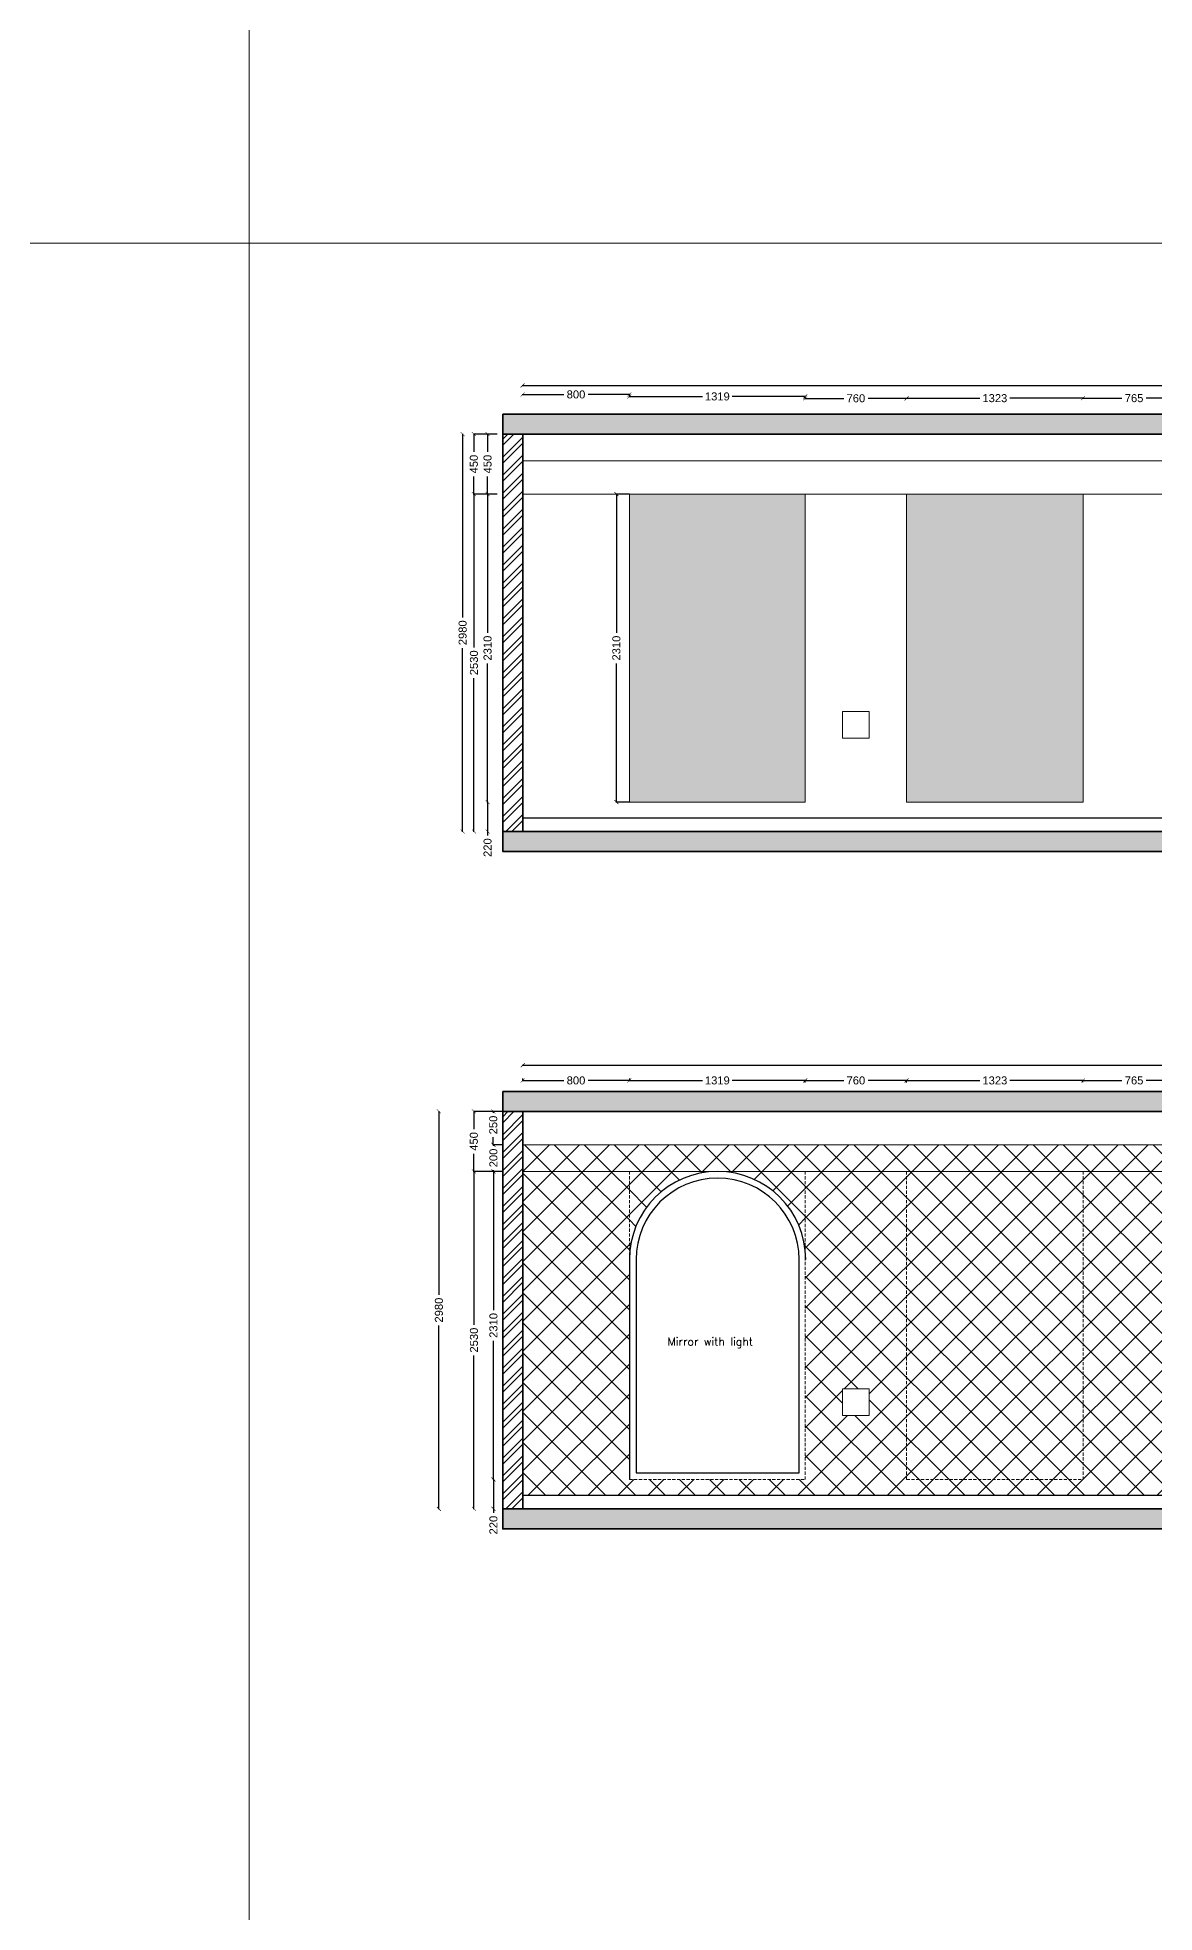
# Model space of a CAD drawing. Header units: millimetres. Extents: x 1464389 to 1998638, y -29162 to 256806.
# Drawn here: x 1592935 to 1601311, y 151543 to 165603 of the extents above; entities that cross this region are included whole.
import ezdxf

# ---------------------------------------------------------------- set-up
doc = ezdxf.new("R2010")
doc.units = ezdxf.units.MM
doc.header["$LTSCALE"] = 15
doc.header["$PDMODE"] = 35
doc.linetypes.add('HIDDEN', pattern=[9.525, 6.35, -3.175])
doc.layers.get('0').update_dxf_attribs({"lineweight": 5})
doc.layers.add('0_COVE_loop', color=30, linetype='Continuous')
doc.layers.add('LS_DR_Skirting', color=154, linetype='Continuous')
for name, color, linetype, lineweight in [('dimension', 1, 'Continuous', 25), ('false ceiling', 124, 'Continuous', 9), ('Hatch', 252, 'Continuous', 15), ('LS_DR_Door', 34, 'Continuous', 5), ('LS_DR_TEXT', 7, 'Continuous', 13), ('LS_DR_Wall', 5, 'Continuous', 35)]:
    doc.layers.add(name, color=color, linetype=linetype, lineweight=lineweight)
doc.layers.add('Furnitures', color=7, linetype='Continuous', lineweight=25, true_color=0x753b00)
doc.styles.add('ARIAL', font='arial.ttf')
doc.styles.add('ROMANS', font='romans.shx')
doc.dimstyles.new('SC-25', dxfattribs={"dimtxt": 60, "dimasz": 30, "dimexe": 0, "dimexo": 0, "dimgap": 25, "dimtad": 0, "dimdec": 0, "dimzin": 0, "dimdsep": 46, "dimtxsty": 'ARIAL', "dimblk": 'ARCHTICK', "dimcen": 0.09, "dimdle": 3, "dimclrd": 251, "dimclre": 251, "dimclrt": 1, "dimadec": 0, "dimazin": 0, "dimtfac": 1, "dimtdec": 0, "dimtofl": 0, "dimtmove": 0, "dimatfit": 2, "dimfxl": 100, "dimtolj": 1, "dimtzin": 0, "dimarcsym": 0})
pattern_1 = [(45, (360435.32, 316717.3), (-112.253202, 112.253202), []), (135, (360435.32, 316717.3), (-112.253202, -112.253202), [])]

# ---------------------------------------------------------------- blocks, each defined once
blk = doc.blocks.new('_ArchTick')
at = {"color": 0, "linetype": 'ByBlock', "const_width": 0.15}
blk.add_lwpolyline([(-0.5, -0.5), (0.5, 0.5)], dxfattribs=at)
blk = doc.blocks.new('*D1689')
at = {"color": 251, "lineweight": -2, "transparency": 16777216}
for p, q in [((1596208, 162182), (1596208, 161029)), ((1596382, 162179), (1596208, 162179)), ((1596208, 159646), (1596208, 160799))]:
    blk.add_line(p, q, dxfattribs=at)
at = {"layer": 'Defpoints', "color": 0, "transparency": 16777216}
for p in [(1596208, 162179), (1596382, 162179), (1596208, 159649)]:
    blk.add_point(p, dxfattribs=at)
at = {"color": 251, "lineweight": -2, "transparency": 16777216, "xscale": 30, "yscale": 30, "zscale": 30}
for p, rotation in [((1596208, 162179), 90), ((1596208, 159649), 270)]:
    blk.add_blockref('_ArchTick', p, dxfattribs=dict(at, rotation=rotation))
at = {"color": 1, "transparency": 16777216, "insert": (1596208, 160914), "char_height": 60, "attachment_point": 5, "rotation": 90, "style": 'ARIAL'}
blk.add_mtext('\\A1;2530', dxfattribs=at)
blk = doc.blocks.new('*D1690')
at = {"color": 251, "lineweight": -2, "transparency": 16777216}
for p, q in [((1596207, 162632), (1596207, 162497)), ((1596382, 162629), (1596207, 162629)), ((1596207, 162176), (1596207, 162312)), ((1596382, 162179), (1596207, 162179))]:
    blk.add_line(p, q, dxfattribs=at)
at = {"layer": 'Defpoints', "color": 0, "transparency": 16777216}
for p in [(1596207, 162629), (1596382, 162629), (1596382, 162179)]:
    blk.add_point(p, dxfattribs=at)
at = {"color": 251, "lineweight": -2, "transparency": 16777216, "xscale": 30, "yscale": 30, "zscale": 30}
for p, rotation in [((1596207, 162629), 90), ((1596207, 162179), 270)]:
    blk.add_blockref('_ArchTick', p, dxfattribs=dict(at, rotation=rotation))
at = {"color": 1, "transparency": 16777216, "insert": (1596207, 162404), "char_height": 60, "attachment_point": 5, "rotation": 90, "style": 'ARIAL'}
blk.add_mtext('\\A1;450', dxfattribs=at)
blk = doc.blocks.new('*D1691')
at = {"color": 251, "lineweight": -2, "transparency": 16777216}
for p, q in [((1596570, 162994), (1602973, 162994)), ((1609646, 162994), (1603243, 162994))]:
    blk.add_line(p, q, dxfattribs=at)
at = {"layer": 'Defpoints', "color": 0, "transparency": 16777216}
for p in [(1596573, 162994), (1609643, 162994), (1609643, 162994)]:
    blk.add_point(p, dxfattribs=at)
at = {"color": 251, "lineweight": -2, "transparency": 16777216, "xscale": 30, "yscale": 30, "zscale": 30, "rotation": 180}
blk.add_blockref('_ArchTick', (1596573, 162994), dxfattribs=at)
at = {"color": 251, "lineweight": -2, "transparency": 16777216, "xscale": 30, "yscale": 30, "zscale": 30}
blk.add_blockref('_ArchTick', (1609643, 162994), dxfattribs=at)
at = {"color": 1, "transparency": 16777216, "insert": (1603108, 162994), "char_height": 60, "attachment_point": 5, "style": 'ARIAL'}
blk.add_mtext('\\A1;13070', dxfattribs=at)
blk = doc.blocks.new('*D1692')
at = {"color": 251, "lineweight": -2, "transparency": 16777216}
for p, q in [((1596310, 159872), (1596310, 159649)), ((1596310, 159649), (1596310, 159619))]:
    blk.add_line(p, q, dxfattribs=at)
at = {"layer": 'Defpoints', "color": 0, "transparency": 16777216}
for p in [(1596310, 159869), (1596310, 159649), (1596310, 159649)]:
    blk.add_point(p, dxfattribs=at)
at = {"color": 251, "lineweight": -2, "transparency": 16777216, "xscale": 30, "yscale": 30, "zscale": 30}
for p, rotation in [((1596310, 159869), 90), ((1596310, 159649), 270)]:
    blk.add_blockref('_ArchTick', p, dxfattribs=dict(at, rotation=rotation))
at = {"color": 1, "transparency": 16777216, "insert": (1596310, 159528), "char_height": 60, "attachment_point": 5, "rotation": 90, "style": 'ARIAL'}
blk.add_mtext('\\A1;220', dxfattribs=at)
blk = doc.blocks.new('*D1693')
at = {"color": 251, "lineweight": -2, "transparency": 16777216}
for p, q in [((1596310, 162182), (1596310, 161139)), ((1596310, 159866), (1596310, 160909))]:
    blk.add_line(p, q, dxfattribs=at)
at = {"layer": 'Defpoints', "color": 0, "transparency": 16777216}
for p in [(1596310, 162179), (1596310, 162179), (1596310, 159869)]:
    blk.add_point(p, dxfattribs=at)
at = {"color": 251, "lineweight": -2, "transparency": 16777216, "xscale": 30, "yscale": 30, "zscale": 30}
for p, rotation in [((1596310, 162179), 90), ((1596310, 159869), 270)]:
    blk.add_blockref('_ArchTick', p, dxfattribs=dict(at, rotation=rotation))
at = {"color": 1, "transparency": 16777216, "insert": (1596310, 161024), "char_height": 60, "attachment_point": 5, "rotation": 90, "style": 'ARIAL'}
blk.add_mtext('\\A1;2310', dxfattribs=at)
blk = doc.blocks.new('*D1694')
at = {"color": 251, "lineweight": -2, "transparency": 16777216}
for p, q in [((1596310, 162632), (1596310, 162497)), ((1596380, 162629), (1596310, 162629)), ((1596310, 162176), (1596310, 162312)), ((1596380, 162179), (1596310, 162179))]:
    blk.add_line(p, q, dxfattribs=at)
at = {"layer": 'Defpoints', "color": 0, "transparency": 16777216}
for p in [(1596310, 162629), (1596380, 162629), (1596380, 162179)]:
    blk.add_point(p, dxfattribs=at)
at = {"color": 251, "lineweight": -2, "transparency": 16777216, "xscale": 30, "yscale": 30, "zscale": 30}
for p, rotation in [((1596310, 162629), 90), ((1596310, 162179), 270)]:
    blk.add_blockref('_ArchTick', p, dxfattribs=dict(at, rotation=rotation))
at = {"color": 1, "transparency": 16777216, "insert": (1596310, 162404), "char_height": 60, "attachment_point": 5, "rotation": 90, "style": 'ARIAL'}
blk.add_mtext('\\A1;450', dxfattribs=at)
blk = doc.blocks.new('*D1695')
at = {"color": 251, "lineweight": -2, "transparency": 16777216}
for p, q in [((1596570, 162926), (1596882, 162926)), ((1597376, 162926), (1597065, 162926))]:
    blk.add_line(p, q, dxfattribs=at)
at = {"layer": 'Defpoints', "color": 0, "transparency": 16777216}
for p in [(1596573, 162926), (1597373, 162926), (1597373, 162926)]:
    blk.add_point(p, dxfattribs=at)
at = {"color": 251, "lineweight": -2, "transparency": 16777216, "xscale": 30, "yscale": 30, "zscale": 30, "rotation": 180}
blk.add_blockref('_ArchTick', (1596573, 162926), dxfattribs=at)
at = {"color": 251, "lineweight": -2, "transparency": 16777216, "xscale": 30, "yscale": 30, "zscale": 30}
blk.add_blockref('_ArchTick', (1597373, 162926), dxfattribs=at)
at = {"color": 1, "transparency": 16777216, "insert": (1596973, 162926), "char_height": 60, "attachment_point": 5, "style": 'ARIAL'}
blk.add_mtext('\\A1;800', dxfattribs=at)
blk = doc.blocks.new('*D1696')
at = {"color": 251, "lineweight": -2, "transparency": 16777216}
for p, q in [((1597370, 162911), (1597921, 162911)), ((1597373, 162926), (1597373, 162911)), ((1598695, 162911), (1598145, 162911)), ((1598692, 162897), (1598692, 162911))]:
    blk.add_line(p, q, dxfattribs=at)
at = {"layer": 'Defpoints', "color": 0, "transparency": 16777216}
for p in [(1597373, 162926), (1598692, 162911), (1598692, 162897)]:
    blk.add_point(p, dxfattribs=at)
at = {"color": 251, "lineweight": -2, "transparency": 16777216, "xscale": 30, "yscale": 30, "zscale": 30, "rotation": 180}
blk.add_blockref('_ArchTick', (1597373, 162911), dxfattribs=at)
at = {"color": 251, "lineweight": -2, "transparency": 16777216, "xscale": 30, "yscale": 30, "zscale": 30}
blk.add_blockref('_ArchTick', (1598692, 162911), dxfattribs=at)
at = {"color": 1, "transparency": 16777216, "insert": (1598033, 162911), "char_height": 60, "attachment_point": 5, "style": 'ARIAL'}
blk.add_mtext('\\A1;1319', dxfattribs=at)
blk = doc.blocks.new('*D1697')
at = {"color": 251, "lineweight": -2, "transparency": 16777216}
for p, q in [((1598689, 162897), (1598981, 162897)), ((1599455, 162897), (1599163, 162897))]:
    blk.add_line(p, q, dxfattribs=at)
at = {"layer": 'Defpoints', "color": 0, "transparency": 16777216}
for p in [(1598692, 162897), (1599452, 162897), (1599452, 162897)]:
    blk.add_point(p, dxfattribs=at)
at = {"color": 251, "lineweight": -2, "transparency": 16777216, "xscale": 30, "yscale": 30, "zscale": 30, "rotation": 180}
blk.add_blockref('_ArchTick', (1598692, 162897), dxfattribs=at)
at = {"color": 251, "lineweight": -2, "transparency": 16777216, "xscale": 30, "yscale": 30, "zscale": 30}
blk.add_blockref('_ArchTick', (1599452, 162897), dxfattribs=at)
at = {"color": 1, "transparency": 16777216, "insert": (1599072, 162897), "char_height": 60, "attachment_point": 5, "style": 'ARIAL'}
blk.add_mtext('\\A1;760', dxfattribs=at)
blk = doc.blocks.new('*D1698')
at = {"color": 251, "lineweight": -2, "transparency": 16777216}
for p, q in [((1599449, 162898), (1600002, 162898)), ((1599452, 162897), (1599452, 162898)), ((1600778, 162898), (1600226, 162898))]:
    blk.add_line(p, q, dxfattribs=at)
at = {"layer": 'Defpoints', "color": 0, "transparency": 16777216}
for p in [(1599452, 162897), (1600775, 162898), (1600775, 162898)]:
    blk.add_point(p, dxfattribs=at)
at = {"color": 251, "lineweight": -2, "transparency": 16777216, "xscale": 30, "yscale": 30, "zscale": 30, "rotation": 180}
blk.add_blockref('_ArchTick', (1599452, 162898), dxfattribs=at)
at = {"color": 251, "lineweight": -2, "transparency": 16777216, "xscale": 30, "yscale": 30, "zscale": 30}
blk.add_blockref('_ArchTick', (1600775, 162898), dxfattribs=at)
at = {"color": 1, "transparency": 16777216, "insert": (1600114, 162898), "char_height": 60, "attachment_point": 5, "style": 'ARIAL'}
blk.add_mtext('\\A1;1323', dxfattribs=at)
blk = doc.blocks.new('*D1699')
at = {"color": 251, "lineweight": -2, "transparency": 16777216}
for p, q in [((1600772, 162898), (1601067, 162898)), ((1601543, 162898), (1601249, 162898)), ((1601540, 162904), (1601540, 162898))]:
    blk.add_line(p, q, dxfattribs=at)
at = {"layer": 'Defpoints', "color": 0, "transparency": 16777216}
for p in [(1600775, 162898), (1601540, 162904), (1601540, 162898)]:
    blk.add_point(p, dxfattribs=at)
at = {"color": 251, "lineweight": -2, "transparency": 16777216, "xscale": 30, "yscale": 30, "zscale": 30, "rotation": 180}
blk.add_blockref('_ArchTick', (1600775, 162898), dxfattribs=at)
at = {"color": 251, "lineweight": -2, "transparency": 16777216, "xscale": 30, "yscale": 30, "zscale": 30}
blk.add_blockref('_ArchTick', (1601540, 162898), dxfattribs=at)
at = {"color": 1, "transparency": 16777216, "insert": (1601158, 162898), "char_height": 60, "attachment_point": 5, "style": 'ARIAL'}
blk.add_mtext('\\A1;765', dxfattribs=at)
blk = doc.blocks.new('*D1708')
at = {"color": 251, "lineweight": -2, "transparency": 16777216}
for p, q in [((1596123, 162632), (1596123, 161254)), ((1596123, 159646), (1596123, 161024))]:
    blk.add_line(p, q, dxfattribs=at)
at = {"layer": 'Defpoints', "color": 0, "transparency": 16777216}
for p in [(1596123, 162629), (1596123, 162629), (1596123, 159649)]:
    blk.add_point(p, dxfattribs=at)
at = {"color": 251, "lineweight": -2, "transparency": 16777216, "xscale": 30, "yscale": 30, "zscale": 30}
for p, rotation in [((1596123, 162629), 90), ((1596123, 159649), 270)]:
    blk.add_blockref('_ArchTick', p, dxfattribs=dict(at, rotation=rotation))
at = {"color": 1, "transparency": 16777216, "insert": (1596123, 161139), "char_height": 60, "attachment_point": 5, "rotation": 90, "style": 'ARIAL'}
blk.add_mtext('\\A1;2980', dxfattribs=at)
blk = doc.blocks.new('*D2408')
at = {"color": 251, "lineweight": -2, "transparency": 16777216}
for p, q in [((1597276, 162182), (1597276, 161139)), ((1597373, 162179), (1597276, 162179)), ((1597276, 159866), (1597276, 160909)), ((1597373, 159869), (1597276, 159869))]:
    blk.add_line(p, q, dxfattribs=at)
at = {"layer": 'Defpoints', "color": 0, "transparency": 16777216}
for p in [(1597373, 162179), (1597276, 159869), (1597373, 159869)]:
    blk.add_point(p, dxfattribs=at)
at = {"color": 251, "lineweight": -2, "transparency": 16777216, "xscale": 30, "yscale": 30, "zscale": 30}
for p, rotation in [((1597276, 162179), 90), ((1597276, 159869), 270)]:
    blk.add_blockref('_ArchTick', p, dxfattribs=dict(at, rotation=rotation))
at = {"color": 1, "transparency": 16777216, "insert": (1597276, 161024), "char_height": 60, "attachment_point": 5, "rotation": 90, "style": 'ARIAL', "bg_fill": 3, "box_fill_scale": 1.1, "bg_fill_color": 256, "bg_fill_true_color": 13158600, "bg_fill_transparency": 0}
blk.add_mtext('\\A1;2310', dxfattribs=at)
blk = doc.blocks.new('*D1713')
at = {"color": 251, "lineweight": -2, "transparency": 16777216}
for p, q in [((1596208, 157103), (1596208, 155950)), ((1596382, 157100), (1596208, 157100)), ((1596208, 154567), (1596208, 155720))]:
    blk.add_line(p, q, dxfattribs=at)
at = {"layer": 'Defpoints', "color": 0, "transparency": 16777216}
for p in [(1596208, 157100), (1596382, 157100), (1596208, 154570)]:
    blk.add_point(p, dxfattribs=at)
at = {"color": 251, "lineweight": -2, "transparency": 16777216, "xscale": 30, "yscale": 30, "zscale": 30}
for p, rotation in [((1596208, 157100), 90), ((1596208, 154570), 270)]:
    blk.add_blockref('_ArchTick', p, dxfattribs=dict(at, rotation=rotation))
at = {"color": 1, "transparency": 16777216, "insert": (1596208, 155835), "char_height": 60, "attachment_point": 5, "rotation": 90, "style": 'ARIAL'}
blk.add_mtext('\\A1;2530', dxfattribs=at)
blk = doc.blocks.new('*D1714')
at = {"color": 251, "lineweight": -2, "transparency": 16777216}
for p, q in [((1596207, 157553), (1596207, 157417)), ((1596382, 157550), (1596207, 157550)), ((1596207, 157097), (1596207, 157232)), ((1596382, 157100), (1596207, 157100))]:
    blk.add_line(p, q, dxfattribs=at)
at = {"layer": 'Defpoints', "color": 0, "transparency": 16777216}
for p in [(1596207, 157550), (1596382, 157550), (1596382, 157100)]:
    blk.add_point(p, dxfattribs=at)
at = {"color": 251, "lineweight": -2, "transparency": 16777216, "xscale": 30, "yscale": 30, "zscale": 30}
for p, rotation in [((1596207, 157550), 90), ((1596207, 157100), 270)]:
    blk.add_blockref('_ArchTick', p, dxfattribs=dict(at, rotation=rotation))
at = {"color": 1, "transparency": 16777216, "insert": (1596207, 157325), "char_height": 60, "attachment_point": 5, "rotation": 90, "style": 'ARIAL'}
blk.add_mtext('\\A1;450', dxfattribs=at)
blk = doc.blocks.new('*D1715')
at = {"color": 251, "lineweight": -2, "transparency": 16777216}
for p, q in [((1596570, 157896), (1602973, 157896)), ((1609646, 157896), (1603243, 157896))]:
    blk.add_line(p, q, dxfattribs=at)
at = {"layer": 'Defpoints', "color": 0, "transparency": 16777216}
for p in [(1596573, 157896), (1609643, 157896), (1609643, 157896)]:
    blk.add_point(p, dxfattribs=at)
at = {"color": 251, "lineweight": -2, "transparency": 16777216, "xscale": 30, "yscale": 30, "zscale": 30, "rotation": 180}
blk.add_blockref('_ArchTick', (1596573, 157896), dxfattribs=at)
at = {"color": 251, "lineweight": -2, "transparency": 16777216, "xscale": 30, "yscale": 30, "zscale": 30}
blk.add_blockref('_ArchTick', (1609643, 157896), dxfattribs=at)
at = {"color": 1, "transparency": 16777216, "insert": (1603108, 157896), "char_height": 60, "attachment_point": 5, "style": 'ARIAL'}
blk.add_mtext('\\A1;13070', dxfattribs=at)
blk = doc.blocks.new('*D1716')
at = {"color": 251, "lineweight": -2, "transparency": 16777216}
for p, q in [((1596354, 154793), (1596354, 154570)), ((1596354, 154570), (1596354, 154540))]:
    blk.add_line(p, q, dxfattribs=at)
at = {"layer": 'Defpoints', "color": 0, "transparency": 16777216}
for p in [(1596354, 154790), (1596354, 154570), (1596354, 154570)]:
    blk.add_point(p, dxfattribs=at)
at = {"color": 251, "lineweight": -2, "transparency": 16777216, "xscale": 30, "yscale": 30, "zscale": 30}
for p, rotation in [((1596354, 154790), 90), ((1596354, 154570), 270)]:
    blk.add_blockref('_ArchTick', p, dxfattribs=dict(at, rotation=rotation))
at = {"color": 1, "transparency": 16777216, "insert": (1596354, 154448), "char_height": 60, "attachment_point": 5, "rotation": 90, "style": 'ARIAL'}
blk.add_mtext('\\A1;220', dxfattribs=at)
blk = doc.blocks.new('*D1717')
at = {"color": 251, "lineweight": -2, "transparency": 16777216}
for p, q in [((1596354, 157103), (1596354, 156060)), ((1596354, 154787), (1596354, 155830))]:
    blk.add_line(p, q, dxfattribs=at)
at = {"layer": 'Defpoints', "color": 0, "transparency": 16777216}
for p in [(1596354, 157100), (1596354, 157100), (1596354, 154790)]:
    blk.add_point(p, dxfattribs=at)
at = {"color": 251, "lineweight": -2, "transparency": 16777216, "xscale": 30, "yscale": 30, "zscale": 30}
for p, rotation in [((1596354, 157100), 90), ((1596354, 154790), 270)]:
    blk.add_blockref('_ArchTick', p, dxfattribs=dict(at, rotation=rotation))
at = {"color": 1, "transparency": 16777216, "insert": (1596354, 155945), "char_height": 60, "attachment_point": 5, "rotation": 90, "style": 'ARIAL'}
blk.add_mtext('\\A1;2310', dxfattribs=at)
blk = doc.blocks.new('*D1718')
at = {"color": 251, "lineweight": -2, "transparency": 16777216}
for p, q in [((1596353, 157553), (1596353, 157540)), ((1596423, 157550), (1596353, 157550)), ((1596353, 157297), (1596353, 157357)), ((1596423, 157300), (1596353, 157300))]:
    blk.add_line(p, q, dxfattribs=at)
at = {"layer": 'Defpoints', "color": 0, "transparency": 16777216}
for p in [(1596353, 157550), (1596423, 157550), (1596423, 157300)]:
    blk.add_point(p, dxfattribs=at)
at = {"color": 251, "lineweight": -2, "transparency": 16777216, "xscale": 30, "yscale": 30, "zscale": 30}
for p, rotation in [((1596353, 157550), 90), ((1596353, 157300), 270)]:
    blk.add_blockref('_ArchTick', p, dxfattribs=dict(at, rotation=rotation))
at = {"color": 1, "transparency": 16777216, "insert": (1596353, 157448), "char_height": 60, "attachment_point": 5, "rotation": 90, "style": 'ARIAL'}
blk.add_mtext('\\A1;250', dxfattribs=at)
blk = doc.blocks.new('*D1719')
at = {"color": 251, "lineweight": -2, "transparency": 16777216}
for p, q in [((1596570, 157782), (1596882, 157782)), ((1596573, 157797), (1596573, 157782)), ((1597376, 157782), (1597065, 157782))]:
    blk.add_line(p, q, dxfattribs=at)
at = {"layer": 'Defpoints', "color": 0, "transparency": 16777216}
for p in [(1596573, 157797), (1597373, 157782), (1597373, 157782)]:
    blk.add_point(p, dxfattribs=at)
at = {"color": 251, "lineweight": -2, "transparency": 16777216, "xscale": 30, "yscale": 30, "zscale": 30, "rotation": 180}
blk.add_blockref('_ArchTick', (1596573, 157782), dxfattribs=at)
at = {"color": 251, "lineweight": -2, "transparency": 16777216, "xscale": 30, "yscale": 30, "zscale": 30}
blk.add_blockref('_ArchTick', (1597373, 157782), dxfattribs=at)
at = {"color": 1, "transparency": 16777216, "insert": (1596973, 157782), "char_height": 60, "attachment_point": 5, "style": 'ARIAL'}
blk.add_mtext('\\A1;800', dxfattribs=at)
blk = doc.blocks.new('*D1720')
at = {"color": 251, "lineweight": -2, "transparency": 16777216}
for p, q in [((1597370, 157782), (1597921, 157782)), ((1597373, 157797), (1597373, 157782)), ((1598695, 157782), (1598145, 157782)), ((1598692, 157768), (1598692, 157782))]:
    blk.add_line(p, q, dxfattribs=at)
at = {"layer": 'Defpoints', "color": 0, "transparency": 16777216}
for p in [(1597373, 157797), (1598692, 157782), (1598692, 157768)]:
    blk.add_point(p, dxfattribs=at)
at = {"color": 251, "lineweight": -2, "transparency": 16777216, "xscale": 30, "yscale": 30, "zscale": 30, "rotation": 180}
blk.add_blockref('_ArchTick', (1597373, 157782), dxfattribs=at)
at = {"color": 251, "lineweight": -2, "transparency": 16777216, "xscale": 30, "yscale": 30, "zscale": 30}
blk.add_blockref('_ArchTick', (1598692, 157782), dxfattribs=at)
at = {"color": 1, "transparency": 16777216, "insert": (1598033, 157782), "char_height": 60, "attachment_point": 5, "style": 'ARIAL'}
blk.add_mtext('\\A1;1319', dxfattribs=at)
blk = doc.blocks.new('*D1721')
at = {"color": 251, "lineweight": -2, "transparency": 16777216}
for p, q in [((1598689, 157782), (1598981, 157782)), ((1599455, 157782), (1599163, 157782)), ((1599452, 157768), (1599452, 157782))]:
    blk.add_line(p, q, dxfattribs=at)
at = {"layer": 'Defpoints', "color": 0, "transparency": 16777216}
for p in [(1598692, 157782), (1599452, 157782), (1599452, 157768)]:
    blk.add_point(p, dxfattribs=at)
at = {"color": 251, "lineweight": -2, "transparency": 16777216, "xscale": 30, "yscale": 30, "zscale": 30, "rotation": 180}
blk.add_blockref('_ArchTick', (1598692, 157782), dxfattribs=at)
at = {"color": 251, "lineweight": -2, "transparency": 16777216, "xscale": 30, "yscale": 30, "zscale": 30}
blk.add_blockref('_ArchTick', (1599452, 157782), dxfattribs=at)
at = {"color": 1, "transparency": 16777216, "insert": (1599072, 157782), "char_height": 60, "attachment_point": 5, "style": 'ARIAL'}
blk.add_mtext('\\A1;760', dxfattribs=at)
blk = doc.blocks.new('*D1722')
at = {"color": 251, "lineweight": -2, "transparency": 16777216}
for p, q in [((1599449, 157782), (1600002, 157782)), ((1600778, 157782), (1600226, 157782)), ((1600775, 157769), (1600775, 157782))]:
    blk.add_line(p, q, dxfattribs=at)
at = {"layer": 'Defpoints', "color": 0, "transparency": 16777216}
for p in [(1599452, 157782), (1600775, 157782), (1600775, 157769)]:
    blk.add_point(p, dxfattribs=at)
at = {"color": 251, "lineweight": -2, "transparency": 16777216, "xscale": 30, "yscale": 30, "zscale": 30, "rotation": 180}
blk.add_blockref('_ArchTick', (1599452, 157782), dxfattribs=at)
at = {"color": 251, "lineweight": -2, "transparency": 16777216, "xscale": 30, "yscale": 30, "zscale": 30}
blk.add_blockref('_ArchTick', (1600775, 157782), dxfattribs=at)
at = {"color": 1, "transparency": 16777216, "insert": (1600114, 157782), "char_height": 60, "attachment_point": 5, "style": 'ARIAL'}
blk.add_mtext('\\A1;1323', dxfattribs=at)
blk = doc.blocks.new('*D1723')
at = {"color": 251, "lineweight": -2, "transparency": 16777216}
for p, q in [((1600772, 157782), (1601067, 157782)), ((1601543, 157782), (1601249, 157782)), ((1601540, 157774), (1601540, 157782))]:
    blk.add_line(p, q, dxfattribs=at)
at = {"layer": 'Defpoints', "color": 0, "transparency": 16777216}
for p in [(1600775, 157782), (1601540, 157782), (1601540, 157774)]:
    blk.add_point(p, dxfattribs=at)
at = {"color": 251, "lineweight": -2, "transparency": 16777216, "xscale": 30, "yscale": 30, "zscale": 30, "rotation": 180}
blk.add_blockref('_ArchTick', (1600775, 157782), dxfattribs=at)
at = {"color": 251, "lineweight": -2, "transparency": 16777216, "xscale": 30, "yscale": 30, "zscale": 30}
blk.add_blockref('_ArchTick', (1601540, 157782), dxfattribs=at)
at = {"color": 1, "transparency": 16777216, "insert": (1601158, 157782), "char_height": 60, "attachment_point": 5, "style": 'ARIAL'}
blk.add_mtext('\\A1;765', dxfattribs=at)
blk = doc.blocks.new('*D1732')
at = {"color": 251, "lineweight": -2, "transparency": 16777216}
for p, q in [((1595945, 157553), (1595945, 156175)), ((1595945, 154567), (1595945, 155945))]:
    blk.add_line(p, q, dxfattribs=at)
at = {"layer": 'Defpoints', "color": 0, "transparency": 16777216}
for p in [(1595945, 157550), (1595945, 157550), (1595945, 154570)]:
    blk.add_point(p, dxfattribs=at)
at = {"color": 251, "lineweight": -2, "transparency": 16777216, "xscale": 30, "yscale": 30, "zscale": 30}
for p, rotation in [((1595945, 157550), 90), ((1595945, 154570), 270)]:
    blk.add_blockref('_ArchTick', p, dxfattribs=dict(at, rotation=rotation))
at = {"color": 1, "transparency": 16777216, "insert": (1595945, 156060), "char_height": 60, "attachment_point": 5, "rotation": 90, "style": 'ARIAL'}
blk.add_mtext('\\A1;2980', dxfattribs=at)
blk = doc.blocks.new('*D1817')
at = {"layer": 'Defpoints', "color": 0, "ltscale": 0.25, "transparency": 16777216}
for p in [(1596423, 157300), (1596354, 157100), (1596423, 157100)]:
    blk.add_point(p, dxfattribs=at)
at = {"layer": 'dimension', "color": 251, "lineweight": -2, "ltscale": 0.25, "transparency": 16777216}
for p, q in [((1596354, 157303), (1596354, 157293)), ((1596423, 157300), (1596354, 157300)), ((1596354, 157097), (1596354, 157110)), ((1596423, 157100), (1596354, 157100))]:
    blk.add_line(p, q, dxfattribs=at)
at = {"layer": 'dimension', "color": 251, "lineweight": -2, "ltscale": 0.25, "transparency": 16777216, "xscale": 30, "yscale": 30, "zscale": 30}
for p, rotation in [((1596354, 157300), 90), ((1596354, 157100), 270)]:
    blk.add_blockref('_ArchTick', p, dxfattribs=dict(at, rotation=rotation))
at = {"layer": 'dimension', "color": 1, "ltscale": 0.25, "transparency": 16777216, "insert": (1596354, 157201), "char_height": 60, "attachment_point": 5, "rotation": 90, "style": 'ARIAL'}
blk.add_mtext('\\A1;200', dxfattribs=at)

msp = doc.modelspace()

# ---------------------------------------------------------------- hatches: boundary and pattern name
at = {"layer": 'Hatch', "ltscale": 0.25}
h = msp.add_hatch(dxfattribs=at)
h.set_pattern_fill('AR-CONC', color=256)
h.set_pattern_definition([(50, (388517.28, 320223.84), (182.184669, -15.939086), [19.05, -209.55]), (355, (388517.28, 320223.84), (-35.243421, 191.056845), [15.24, -167.640584]), (100.451445, (388532.46, 320222.51), (146.941247, 175.117752), [16.19001, -178.090245]), (46.1842, (388517.28, 320274.64), (271.07904, -42.042328), [28.575, -314.325]), (96.635558, (388539.87, 320271.13), (237.404134, 247.426125), [24.285023, -267.13561]), (351.18415, (388517.28, 320274.64), (237.404134, 247.426125), [22.85997, -251.45973]), (21, (388542.68, 320261.94), (151.614391, -102.265198), [19.05, -209.55]), (326, (388542.68, 320261.94), (61.802028, 184.187966), [15.24, -167.64]), (71.451445, (388555.31, 320253.42), (213.41642, 81.92277), [16.19001, -178.089938]), (37.5, (388517.28, 320223.84), (3.0886033, 84.555039), [0, -165.608, 0, -170.18, 0, -168.275]), (7.5, (388517.28, 320223.84), (66.8196625, 100.180575), [0, -97.028, 0, -161.798, 0, -64.135]), (327.5, (388460.635, 320223.84), (135.590595, -5.728744), [0, -63.5, 0, -198.12, 0, -262.89]), (317.5, (388435.24, 320223.84), (148.129181, 25.426491), [0, -82.55, 0, -131.572, 0, -186.69])])
h.paths.add_polyline_path([(1609793.4, 162779.2), (1596423.4, 162779.2), (1596423.4, 162629.2), (1609793.4, 162629.2)])
h = msp.add_hatch(dxfattribs=at)
h.set_pattern_fill('ANSI32', color=256, scale=10)
h.set_pattern_definition([(45, (370273.575, 288327.61), (-67.351921, 67.351921), []), (45, (370318.48, 288327.61), (-67.351921, 67.351921), [])])
h.paths.add_polyline_path([(1596573.4, 162629.2), (1596423.4, 162629.2), (1596423.4, 159649.2), (1596573.4, 159649.2)])
h = msp.add_hatch(color=256, dxfattribs=at)
h.dxf.hatch_style = 1
h.paths.add_polyline_path([(1598692.4, 162179.2), (1597373.4, 162179.2), (1597373.4, 159869.2), (1598692.4, 159869.2)])
h.paths.add_polyline_path([(1600775.4, 162179.2), (1599452.4, 162179.2), (1599452.4, 159869.2), (1600775.4, 159869.2)])
h.paths.add_polyline_path([(1602858.4, 162179.2), (1601540.4, 162179.2), (1601540.4, 159869.2), (1602858.4, 159869.2)])
h.paths.add_polyline_path([(1604933.4, 162179.2), (1603613.4, 162179.2), (1603613.4, 159869.2), (1604933.4, 159869.2)])
h.paths.add_polyline_path([(1607008.4, 162179.2), (1605688.4, 162179.2), (1605688.4, 159869.2), (1607008.4, 159869.2)])
h.paths.add_polyline_path([(1609083.4, 162179.2), (1607763.4, 162179.2), (1607763.4, 159869.2), (1609083.4, 159869.2)])
h = msp.add_hatch(dxfattribs=at)
h.set_pattern_fill('AR-CONC', color=256)
h.set_pattern_definition([(50, (388517.28, 317093.84), (182.184669, -15.939086), [19.05, -209.55]), (355, (388517.28, 317093.84), (-35.243421, 191.056845), [15.24, -167.640584]), (100.451445, (388532.46, 317092.51), (146.941247, 175.117752), [16.19001, -178.090245]), (46.1842, (388517.28, 317144.64), (271.07904, -42.042328), [28.575, -314.325]), (96.635558, (388539.87, 317141.13), (237.404134, 247.426125), [24.285023, -267.13561]), (351.18415, (388517.28, 317144.64), (237.404134, 247.426125), [22.85997, -251.45973]), (21, (388542.68, 317131.94), (151.614391, -102.265198), [19.05, -209.55]), (326, (388542.68, 317131.94), (61.802028, 184.187966), [15.24, -167.64]), (71.451445, (388555.31, 317123.42), (213.41642, 81.92277), [16.19001, -178.089938]), (37.5, (388517.28, 317093.84), (3.0886033, 84.555039), [0, -165.608, 0, -170.18, 0, -168.275]), (7.5, (388517.28, 317093.84), (66.8196625, 100.180575), [0, -97.028, 0, -161.798, 0, -64.135]), (327.5, (388460.635, 317093.84), (135.590595, -5.728744), [0, -63.5, 0, -198.12, 0, -262.89]), (317.5, (388435.24, 317093.84), (148.129181, 25.426491), [0, -82.55, 0, -131.572, 0, -186.69])])
h.paths.add_polyline_path([(1609793.4, 159649.2), (1596423.4, 159649.2), (1596423.4, 159499.2), (1609793.4, 159499.2)])
h = msp.add_hatch(dxfattribs=at)
h.set_pattern_fill('AR-CONC', color=256)
h.set_pattern_definition([(50, (388517.28, 315144.46), (182.184669, -15.939086), [19.05, -209.55]), (355, (388517.28, 315144.46), (-35.243421, 191.056845), [15.24, -167.640584]), (100.451445, (388532.46, 315143.13), (146.941247, 175.117752), [16.19001, -178.090245]), (46.1842, (388517.28, 315195.26), (271.07904, -42.042328), [28.575, -314.325]), (96.635558, (388539.87, 315191.76), (237.404134, 247.426125), [24.285023, -267.13561]), (351.18415, (388517.28, 315195.26), (237.404134, 247.426125), [22.85997, -251.45973]), (21, (388542.68, 315182.56), (151.614391, -102.265198), [19.05, -209.55]), (326, (388542.68, 315182.56), (61.802028, 184.187966), [15.24, -167.64]), (71.451445, (388555.31, 315174.04), (213.41642, 81.92277), [16.19001, -178.089938]), (37.5, (388517.28, 315144.46), (3.0886033, 84.555039), [0, -165.608, 0, -170.18, 0, -168.275]), (7.5, (388517.28, 315144.46), (66.8196625, 100.180575), [0, -97.028, 0, -161.798, 0, -64.135]), (327.5, (388460.635, 315144.46), (135.590595, -5.728744), [0, -63.5, 0, -198.12, 0, -262.89]), (317.5, (388435.24, 315144.46), (148.129181, 25.426491), [0, -82.55, 0, -131.572, 0, -186.69])])
h.paths.add_polyline_path([(1609793.4, 157699.8), (1596423.4, 157699.8), (1596423.4, 157549.8), (1609793.4, 157549.8)])
h = msp.add_hatch(dxfattribs=at)
h.set_pattern_fill('ANSI32', color=256, scale=10)
h.set_pattern_definition([(45, (370273.575, 283248.23), (-67.351921, 67.351921), []), (45, (370318.48, 283248.23), (-67.351921, 67.351921), [])])
h.paths.add_polyline_path([(1596573.4, 157549.8), (1596423.4, 157549.8), (1596423.4, 154569.8), (1596573.4, 154569.8)])
h = msp.add_hatch(dxfattribs=at)
h.set_pattern_fill('ANSI37', color=256, scale=50)
h.set_pattern_definition(pattern_1)
h.paths.add_polyline_path([(1609643.4, 157299.8), (1596573.4, 157299.8), (1596573.4, 157099.8), (1609643.4, 157099.8)])
h.paths.add_polyline_path([(1602837.1, 157279.4), (1603078.5, 157279.4), (1603078.5, 157299.8), (1602837.1, 157299.8)], flags=16)
h = msp.add_hatch(dxfattribs=at)
h.set_pattern_fill('ANSI37', color=256, scale=50)
h.set_pattern_definition(pattern_1)
h.paths.add_polyline_path([(1597373.4, 156438.5), (1597373.4, 157099.8), (1596573.4, 157099.8), (1596573.4, 154671.4), (1609643.4, 154671.4), (1609643.4, 157099.8), (1609083.4, 157099.8), (1609083.4, 154789.8), (1607763.4, 154789.8), (1607763.4, 157099.8), (1607008.4, 157099.8), (1607008.4, 154789.8), (1605688.4, 154789.8), (1605688.4, 156438.5), (1605688.4, 157099.8), (1604933.4, 157099.8), (1604933.4, 154789.8), (1603613.4, 154789.8), (1603613.4, 157099.8), (1602858.4, 157099.8), (1602858.4, 154789.8), (1601540.4, 154789.8), (1601540.4, 156438.5), (1601540.4, 157099.8), (1600775.4, 157099.8), (1600775.4, 154789.8), (1599452.4, 154789.8), (1599452.4, 157099.8), (1598692.4, 157099.8), (1598692.4, 154789.8), (1597373.4, 154789.8)])
h.paths.add_polyline_path([(1598972.4, 155469.8), (1599172.4, 155469.8), (1599172.4, 155269.8), (1598972.4, 155269.8)], flags=16)
h.paths.add_polyline_path([(1603135.9, 155469.8), (1603335.9, 155469.8), (1603335.9, 155269.8), (1603135.9, 155269.8)], flags=16)
h.paths.add_polyline_path([(1607285.9, 155469.8), (1607485.9, 155469.8), (1607485.9, 155269.8), (1607285.9, 155269.8)], flags=16)
h.paths.add_polyline_path([(1600775.4, 157099.8), (1599452.4, 157099.8), (1599452.4, 154789.8), (1600775.4, 154789.8)], flags=17)
h.paths.add_polyline_path([(1604933.4, 157099.8), (1603613.4, 157099.8), (1603613.4, 154789.8), (1604933.4, 154789.8)], flags=17)
h.paths.add_polyline_path([(1609083.4, 157099.8), (1607763.4, 157099.8), (1607763.4, 154789.8), (1609083.4, 154789.8)], flags=17)
h.paths.add_polyline_path([(1597338.2, 155837.4), (1597338.2, 156053.8), (1597214.6, 156053.8), (1597214.6, 155837.4)], flags=24)
h = msp.add_hatch(dxfattribs=at)
h.set_pattern_fill('ANSI37', color=256, scale=50)
h.set_pattern_definition(pattern_1)
h.paths.add_polyline_path([(1598034.7, 157099.8), (1597373.4, 157099.8), (1597373.4, 156438.5, -0.4142136)])
h.paths.add_polyline_path([(1598692.4, 157099.8), (1598034.7, 157099.8, -0.3834381), (1598692.4, 156508.6)])
h.paths.add_polyline_path([(1602201.7, 157099.8), (1601540.4, 157099.8), (1601540.4, 156438.5, -0.4142136)])
h.paths.add_polyline_path([(1602858.4, 157099.8), (1602201.7, 157099.8, -0.3795949), (1602858.4, 156517.4)])
h.paths.add_polyline_path([(1606349.7, 157099.8), (1605688.4, 157099.8), (1605688.4, 156438.5, -0.4142136)])
h.paths.add_polyline_path([(1607008.4, 157099.8), (1606349.7, 157099.8, -0.3878528), (1607008.4, 156498.5)])
h = msp.add_hatch(dxfattribs=at)
h.set_pattern_fill('AR-CONC', color=256)
h.set_pattern_definition([(50, (388517.28, 312014.46), (182.184669, -15.939086), [19.05, -209.55]), (355, (388517.28, 312014.46), (-35.243421, 191.056845), [15.24, -167.640584]), (100.451445, (388532.46, 312013.13), (146.941247, 175.117752), [16.19001, -178.090245]), (46.1842, (388517.28, 312065.26), (271.07904, -42.042328), [28.575, -314.325]), (96.635558, (388539.87, 312061.76), (237.404134, 247.426125), [24.285023, -267.13561]), (351.18415, (388517.28, 312065.26), (237.404134, 247.426125), [22.85997, -251.45973]), (21, (388542.68, 312052.56), (151.614391, -102.265198), [19.05, -209.55]), (326, (388542.68, 312052.56), (61.802028, 184.187966), [15.24, -167.64]), (71.451445, (388555.31, 312044.04), (213.41642, 81.92277), [16.19001, -178.089938]), (37.5, (388517.28, 312014.46), (3.0886033, 84.555039), [0, -165.608, 0, -170.18, 0, -168.275]), (7.5, (388517.28, 312014.46), (66.8196625, 100.180575), [0, -97.028, 0, -161.798, 0, -64.135]), (327.5, (388460.635, 312014.46), (135.590595, -5.728744), [0, -63.5, 0, -198.12, 0, -262.89]), (317.5, (388435.24, 312014.46), (148.129181, 25.426491), [0, -82.55, 0, -131.572, 0, -186.69])])
h.paths.add_polyline_path([(1609793.4, 154569.8), (1596423.4, 154569.8), (1596423.4, 154419.8), (1609793.4, 154419.8)])

# ---------------------------------------------------------------- linework, layer by layer
at = {"ltscale": 0.25}
for p, q in [((1594520.9, 165910.7), (1594520.9, 137483.3)), ((1566247, 164060.1), (1615220.4, 164060.1)), ((1609643.4, 157099.8), (1596573.4, 157099.8))]:
    msp.add_line(p, q, dxfattribs=at)
for points in [[(1598972.4, 160549.2), (1599172.4, 160549.2), (1599172.4, 160349.2), (1598972.4, 160349.2)], [(1598972.4, 155469.8), (1599172.4, 155469.8), (1599172.4, 155269.8), (1598972.4, 155269.8)]]:
    msp.add_lwpolyline(points, close=True)
at = {"layer": '0_COVE_loop'}
msp.add_lwpolyline([(1598646.1, 156438.5, 1), (1597423.4, 156438.5), (1597423.4, 154839.8), (1598646.1, 154839.8)], format="xyb", close=True, dxfattribs=at)
at = {"layer": 'false ceiling', "ltscale": 0.25}
for p, q in [((1609643.4, 162429.2), (1596573.4, 162429.2)), ((1609643.4, 157299.8), (1596573.4, 157299.8))]:
    msp.add_line(p, q, dxfattribs=at)
at = {"layer": 'Furnitures'}
msp.add_lwpolyline([(1598696.1, 156438.5, 1), (1597373.4, 156438.5), (1597373.4, 154789.8)], format="xyb", dxfattribs=at)
at = {"layer": 'Hatch', "linetype": 'HIDDEN', "ltscale": 0.25}
for points in [[(1597373.4, 157099.8), (1597373.4, 154789.8), (1598692.4, 154789.8), (1598692.4, 157099.8)], [(1599452.4, 157099.8), (1599452.4, 154789.8), (1600775.4, 154789.8), (1600775.4, 157099.8)]]:
    msp.add_lwpolyline(points, close=True, dxfattribs=at)
at = {"layer": 'LS_DR_Door', "ltscale": 0.25}
for points in [[(1597373.4, 162179.2), (1597373.4, 159869.2), (1598692.4, 159869.2), (1598692.4, 162179.2)], [(1599452.4, 162179.2), (1599452.4, 159869.2), (1600775.4, 159869.2), (1600775.4, 162179.2)]]:
    msp.add_lwpolyline(points, close=True, dxfattribs=at)
at = {"layer": 'LS_DR_Skirting', "ltscale": 0.25}
for p, q in [((1596573.4, 159750.8), (1609643.4, 159750.8)), ((1596573.4, 154671.4), (1609643.4, 154671.4))]:
    msp.add_line(p, q, dxfattribs=at)
at = {"layer": 'LS_DR_Wall', "ltscale": 0.25}
for points in [[(1596423.4, 162779.2), (1609793.4, 162779.2), (1609793.4, 162629.2), (1596423.4, 162629.2)], [(1596573.4, 162629.2), (1596423.4, 162629.2), (1596423.4, 159649.2), (1596573.4, 159649.2)], [(1596423.4, 159649.2), (1609793.4, 159649.2), (1609793.4, 159499.2), (1596423.4, 159499.2)], [(1596423.4, 157699.8), (1609793.4, 157699.8), (1609793.4, 157549.8), (1596423.4, 157549.8)], [(1596573.4, 157549.8), (1596423.4, 157549.8), (1596423.4, 154569.8), (1596573.4, 154569.8)], [(1596423.4, 154569.8), (1609793.4, 154569.8), (1609793.4, 154419.8), (1596423.4, 154419.8)]]:
    msp.add_lwpolyline(points, close=True, dxfattribs=at)

# ---------------------------------------------------------------- texts
at = {"layer": 'LS_DR_TEXT', "ltscale": 0.25, "insert": (1597448.1, 155854.3), "char_height": 60, "attachment_point": 1, "style": 'ROMANS'}
msp.add_mtext_dynamic_manual_height_columns('\\pxqc,t5;Mirror with light', width=1063.585, gutter_width=114.9, heights=[0], dxfattribs=at)

# ---------------------------------------------------------------- dimensions: what is measured, and where the dimension line sits
for base, p1, p2, angle, picture, middle in [((1609643.4, 162993.6), (1596573.4, 162993.6), (1609643.4, 162993.6), 180, '*D1691', (1603108.4, 162993.6)), ((1597373.4, 162926), (1596573.4, 162926), (1597373.4, 162926), 180, '*D1695', (1596973.4, 162926)), ((1598692.4, 162911.5), (1597373.4, 162926), (1598692.4, 162897), 180, '*D1696', (1598032.9, 162911.5)), ((1599452.4, 162897), (1598692.4, 162897), (1599452.4, 162897), 180, '*D1697', (1599072.4, 162897)), ((1600775.4, 162898), (1599452.4, 162897), (1600775.4, 162898), 180, '*D1698', (1600113.9, 162898)), ((1601540.4, 162898), (1600775.4, 162898), (1601540.4, 162903.6), 180, '*D1699', (1601157.9, 162898)), ((1596122.8, 162629.2), (1596122.8, 159649.2), (1596122.8, 162629.2), 90, '*D1708', (1596122.8, 161139.2)), ((1596206.5, 162629.2), (1596381.7, 162179.2), (1596381.7, 162629.2), 90, '*D1690', (1596206.5, 162404.2)), ((1596309.9, 162629.2), (1596380, 162179.2), (1596380, 162629.2), 90, '*D1694', (1596309.9, 162404.2)), ((1596207.5, 162179.2), (1596207.5, 159649.2), (1596381.7, 162179.2), 90, '*D1689', (1596207.5, 160914.2)), ((1596309.9, 162179.2), (1596309.9, 159869.2), (1596309.9, 162179.2), 90, '*D1693', (1596309.9, 161024.2)), ((1596309.9, 159649.2), (1596309.9, 159869.2), (1596309.9, 159649.2), 90, '*D1692', (1596309.9, 159527.5)), ((1609643.4, 157895.9), (1596573.4, 157895.9), (1609643.4, 157895.9), 180, '*D1715', (1603108.4, 157895.9)), ((1597373.4, 157782), (1596573.4, 157796.5), (1597373.4, 157782), 180, '*D1719', (1596973.4, 157782)), ((1598692.4, 157782), (1597373.4, 157796.5), (1598692.4, 157767.5), 180, '*D1720', (1598032.9, 157782)), ((1599452.4, 157782), (1598692.4, 157782), (1599452.4, 157767.5), 180, '*D1721', (1599072.4, 157782)), ((1600775.4, 157782), (1599452.4, 157782), (1600775.4, 157768.5), 180, '*D1722', (1600113.9, 157782)), ((1601540.4, 157782), (1600775.4, 157782), (1601540.4, 157774.2), 180, '*D1723', (1601157.9, 157782)), ((1595945, 157549.8), (1595945, 154569.8), (1595945, 157549.8), 90, '*D1732', (1595945, 156059.8)), ((1596206.5, 157549.8), (1596381.7, 157099.8), (1596381.7, 157549.8), 90, '*D1714', (1596206.5, 157324.8)), ((1596207.5, 157099.8), (1596207.5, 154569.8), (1596381.7, 157099.8), 90, '*D1713', (1596207.5, 155834.8)), ((1596354.2, 157099.8), (1596354.2, 154789.8), (1596354.2, 157099.8), 90, '*D1717', (1596354.2, 155944.8)), ((1596354.2, 154569.8), (1596354.2, 154789.8), (1596354.2, 154569.8), 90, '*D1716', (1596354.2, 154448.1))]:
    dim = msp.add_linear_dim(base=base, p1=p1, p2=p2, angle=angle, dimstyle='SC-25')
    dim.commit()
    dim.dimension.update_dxf_attribs({"geometry": picture, "text_midpoint": middle})
dim = msp.add_linear_dim(base=(1596353.2, 157549.8), p1=(1596423.4, 157299.8), p2=(1596423.4, 157549.8), angle=90, dimstyle='SC-25')
dim.commit()
dim.dimension.update_dxf_attribs({"geometry": '*D1718', "text_midpoint": (1596353.2, 157448.3), "dimtype": 160})
at = {"layer": 'dimension', "ltscale": 0.25}
dim = msp.add_linear_dim(base=(1596354.2, 157099.8), p1=(1596423.4, 157299.8), p2=(1596423.4, 157099.8), angle=90, dimstyle='SC-25', dxfattribs=at)
dim.commit()
dim.dimension.update_dxf_attribs({"geometry": '*D1817', "text_midpoint": (1596354.2, 157201.3), "dimtype": 160})

# ---------------------------------------------------------------- next in the draw order: dimensions: what is measured, and where the dimension line sits
dim = msp.add_linear_dim(base=(1597276, 159869.2), p1=(1597373.4, 162179.2), p2=(1597373.4, 159869.2), angle=90, dimstyle='SC-25', override={"dimtfill": 1, "dimarcsym": 1})
dim.commit()
dim.dimension.update_dxf_attribs({"geometry": '*D2408', "text_midpoint": (1597276, 161024.2)})

# ---------------------------------------------------------------- next in the draw order: linework, layer by layer
at = {"ltscale": 0.25}
msp.add_line((1609643.4, 162179.2), (1596573.4, 162179.2), dxfattribs=at)

doc.saveas('drawing.dxf')
